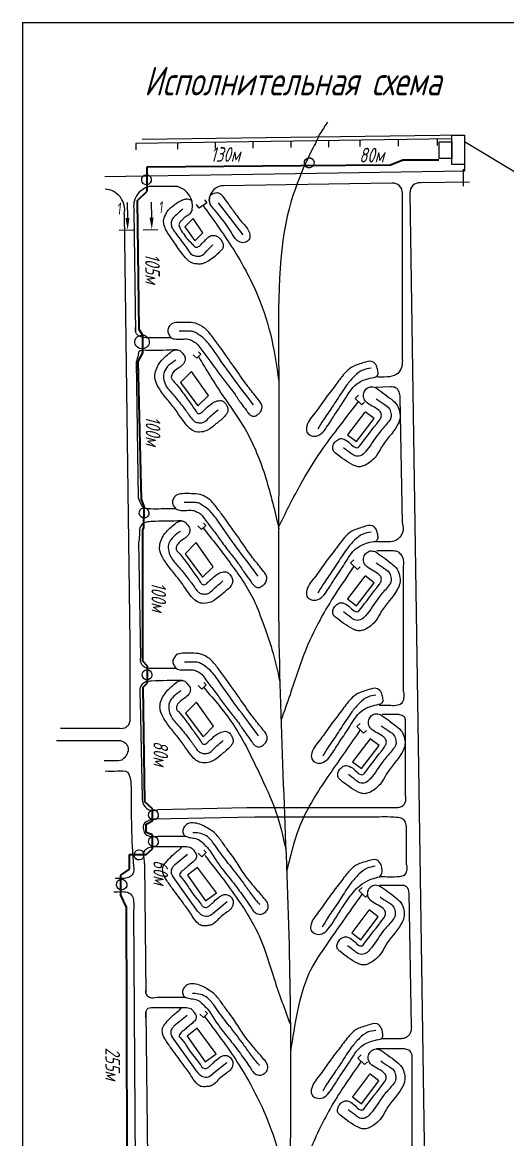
# Model space of a CAD drawing. Header units: millimetres. Extents: x 13096 to 18634, y -492 to 9335.
# Drawn here: x 16543 to 16879, y 7122 to 7896 of the extents above; entities that cross this region are included whole.
import ezdxf
from ezdxf import colors
from ezdxf.entities.mleader import LeaderData, LeaderLine
from ezdxf.enums import TextEntityAlignment as Align
from ezdxf.math import Vec2, Vec3

# ---------------------------------------------------------------- set-up
doc = ezdxf.new("R2010")
doc.units = ezdxf.units.MM
for name, color, linetype, lineweight in [('Линия выноска', 137, 'Continuous', 20), ('Линия связи (Вновь)', 3, 'Continuous', 60), ('Рамка толстая', 7, 'Continuous', 60), ('Строительный', 251, 'Continuous', 13), ('ТаБлица', 253, 'Continuous', 25), ('текст', 7, 'Continuous', 25), ('Элемент эл. схем', 7, 'Continuous', 35)]:
    doc.layers.add(name, color=color, linetype=linetype, lineweight=lineweight)
doc.styles.add('Simplex', font='simplex.shx', dxfattribs={"width": 0.7, "oblique": 15})

# ---------------------------------------------------------------- blocks, each defined once
blk = doc.blocks.new('_None')

msp = doc.modelspace()

# ---------------------------------------------------------------- linework, layer by layer
at = {"color": 18, "lineweight": 20, "true_color": 0x000000}
for points in [[(16831.97159, 7813.35813), (16840.81627, 7813.35813), (16840.81627, 7801.68752), (16831.97159, 7801.68752)], [(16840.79808, 7817.96647), (16849.68689, 7817.96647), (16849.68689, 7797.60651), (16840.79808, 7797.60651)]]:
    msp.add_lwpolyline(points, close=True, dxfattribs=at)
for centre, major_axis, ratio, start_param, end_param in [((16741.9061, 7798.73515), (-0.38064, 3.52453), 0.946579171, -4.71238898, 1.570796327), ((16629.10141, 7786.99879), (-0.38064, 3.52453), 0.946579171, -4.71238898, 1.570796327), ((16626.05075, 7674.6299), (4.98494, 0.53836), 0.951003561, -9.424777961, -3.141592654), ((16627.39743, 7556.08535), (-0.38064, 3.52453), 0.946579171, -4.71238898, 1.570796327), ((16629.48461, 7443.93107), (-0.38064, 3.52453), 0.946579171, -4.71238898, 1.570796327), ((16633.89294, 7346.8594), (-0.38064, 3.52453), 0.946579171, -4.71238898, 1.570796327), ((16633.87971, 7328.35735), (-0.38064, 3.52453), 0.946579171, -4.71238898, 1.570796327), ((16623.90151, 7319.10624), (-0.38064, 3.52453), 0.946579171, -4.71238898, 1.570796327), ((16611.90144, 7298.54322), (-0.40404, 3.74121), 0.9632578, -4.71238898, 1.570796327)]:
    msp.add_ellipse(centre, major_axis=major_axis, ratio=ratio, start_param=start_param, end_param=end_param, dxfattribs=at)
at = {"layer": 'Линия связи (Вновь)', "color": 18, "lineweight": 35, "true_color": 0x000000}
for p, q in [((16798.15462, 7797.41228), (16806.74697, 7800.74989)), ((16806.74697, 7800.74989), (16831.88638, 7800.71601)), ((16629.58991, 7795.92908), (16736.13217, 7796.84689)), ((16629.59537, 7779.15515), (16629.58991, 7795.92908)), ((16736.13217, 7796.84689), (16798.15462, 7797.41228)), ((16622.9529, 7772.7015), (16629.59537, 7779.15515)), ((16623.93398, 7683.2427), (16622.9529, 7772.7015)), ((16626.62504, 7679.12625), (16623.93398, 7683.2427)), ((16626.62504, 7667.04898), (16626.62504, 7679.12625)), ((16623.32214, 7660.98143), (16626.62504, 7667.04898)), ((16625.65703, 7565.70281), (16623.32214, 7660.98143)), ((16627.44241, 7560.45756), (16625.65703, 7565.70281)), ((16627.36119, 7545.90654), (16627.44241, 7560.45756)), ((16626.49386, 7544.37282), (16627.36119, 7545.90654)), ((16626.49386, 7453.28113), (16626.49386, 7544.37282)), ((16629.87876, 7449.85712), (16626.49386, 7453.28113)), ((16629.87876, 7438.33986), (16629.87876, 7449.85712)), ((16626.7378, 7435.243), (16629.87876, 7438.33986)), ((16628.00793, 7355.93436), (16626.7378, 7435.243)), ((16633.21856, 7351.06131), (16628.00793, 7355.93436)), ((16633.21856, 7342.69927), (16633.21856, 7351.06131)), ((16628.7779, 7340.33827), (16633.21856, 7342.69927)), ((16628.7779, 7334.69932), (16628.7779, 7340.33827)), ((16633.35599, 7333.03325), (16628.7779, 7334.69932)), ((16633.35599, 7323.41679), (16633.35599, 7333.03325)), ((16617.20805, 7319.43421), (16628.88375, 7319.43421)), ((16617.20805, 7309.20992), (16617.20805, 7319.43421)), ((16628.88375, 7319.43421), (16633.35599, 7323.41679)), ((16611.30256, 7305.01942), (16617.20805, 7309.20992)), ((16611.30256, 7291.29493), (16611.30256, 7305.01942)), ((16615.24493, 7282.95492), (16611.30256, 7291.29493)), ((16615.55074, 7210.51579), (16615.24493, 7282.95492)), ((16615.62889, 7051.92932), (16615.55074, 7210.51579))]:
    msp.add_line(p, q, dxfattribs=at)
at = {"layer": 'Рамка толстая', "color": 18, "lineweight": 20, "true_color": 0x000000}
for q in [(17511.64532, 7896.09368), (16543.02032, 6562.96868)]:
    msp.add_line((16543.02032, 7896.09368), q, dxfattribs=at)
at = {"layer": 'Строительный', "color": 18, "lineweight": 20, "true_color": 0x000000}
for p, q in [((16840.79808, 7815.26523), (16621.62786, 7812.18965)), ((16849.68689, 7817.96647), (16626.01681, 7814.99835)), ((16702.9319, 7813.33058), (16702.9319, 7808.92058)), ((16729.06337, 7813.69728), (16729.06337, 7809.28728)), ((16755.19484, 7814.06398), (16755.19484, 7809.65398)), ((16777.06421, 7814.37087), (16777.06421, 7809.96087)), ((16803.6169, 7814.74348), (16803.6169, 7810.33348)), ((16830.59427, 7815.12205), (16830.59427, 7810.71205)), ((16621.75161, 7812.19139), (16621.75161, 7807.78139)), ((16650.66896, 7812.59718), (16650.66896, 7808.18718)), ((16676.80043, 7812.96388), (16676.80043, 7808.55388)), ((16849.68689, 7797.60651), (16849.68689, 7792.91141)), ((16849.68689, 7792.91141), (16600.31333, 7789.08856)), ((16848.87105, 7782.64758), (16848.87105, 7794.42423)), ((16650.69648, 7782.21905), (16630.86648, 7782.21905)), ((16799.29029, 7784.57955), (16682.4193, 7782.85046)), ((16853.09985, 7785.34773), (16818.99812, 7784.78413)), ((16806.52237, 7662.18895), (16806.52237, 7777.5866)), ((16811.76605, 7777.79118), (16826.30716, 6797.49601)), ((16665.65306, 7767.22532), (16663.84795, 7769.80397)), ((16670.98265, 7770.95612), (16665.65306, 7767.22532)), ((16669.428, 7773.17699), (16670.98265, 7770.95612)), ((16678.6956, 7770.9816), (16695.98858, 7748.71908)), ((16613.72133, 7763.19881), (16617.59631, 7466.48258)), ((16621.76218, 7681.32042), (16620.52212, 7765.4636)), ((16661.35688, 7760.04679), (16655.69833, 7754.38824)), ((16668.0522, 7750.17211), (16661.35688, 7760.04679)), ((16655.69833, 7754.38824), (16662.63261, 7744.75252)), ((16662.63261, 7744.75252), (16668.0522, 7750.17211)), ((16663.98247, 7663.26855), (16666.87496, 7666.16103)), ((16666.87496, 7666.16103), (16665.23816, 7667.79784)), ((16623.45681, 7566.33389), (16622.0603, 7661.09194)), ((16661.47689, 7665.77413), (16663.98247, 7663.26855)), ((16660.28716, 7654.19873), (16652.6251, 7646.53667)), ((16672.00954, 7637.50043), (16660.28716, 7654.19873)), ((16652.6251, 7646.53667), (16664.72514, 7630.21603)), ((16798.04188, 7643.47791), (16787.7968, 7643.00468)), ((16664.72514, 7630.21603), (16672.00954, 7637.50043)), ((16773.77478, 7635.49099), (16775.97302, 7637.7439)), ((16778.43113, 7630.94765), (16773.77478, 7635.49099)), ((16806.62951, 7548.83883), (16805.02022, 7636.37688)), ((16780.32436, 7632.88797), (16778.43113, 7630.94765)), ((16664.76149, 7547.08588), (16667.26708, 7544.58029)), ((16667.26708, 7544.58029), (16670.15957, 7547.47278)), ((16670.15957, 7547.47278), (16668.52277, 7549.10958)), ((16625.08578, 7455.80216), (16623.90079, 7536.20796)), ((16663.57177, 7535.51048), (16655.90971, 7527.84842)), ((16675.29415, 7518.81218), (16663.57177, 7535.51048)), ((16655.90971, 7527.84842), (16668.00974, 7511.52778)), ((16668.00974, 7511.52778), (16675.29415, 7518.81218)), ((16770.63216, 7521.45089), (16772.8304, 7523.70381)), ((16775.2885, 7516.90755), (16770.63216, 7521.45089)), ((16777.18173, 7518.84788), (16775.2885, 7516.90755)), ((16807.39381, 7432.07751), (16807.39381, 7519.44189)), ((16617.59631, 7466.48258), (16617.59631, 7420.13733)), ((16665.03361, 7436.53416), (16667.5392, 7434.02857)), ((16667.5392, 7434.02857), (16670.43169, 7436.92106)), ((16670.43169, 7436.92106), (16668.79489, 7438.55786)), ((16624.77029, 7425.66504), (16626.03444, 7358.47353)), ((16663.84389, 7424.95876), (16656.18183, 7417.2967)), ((16675.56627, 7408.26046), (16663.84389, 7424.95876)), ((16656.18183, 7417.2967), (16668.28186, 7400.97605)), ((16609.40312, 7406.75733), (16569.50256, 7406.75733)), ((16668.28186, 7400.97605), (16675.56627, 7408.26046)), ((16774.98104, 7408.00208), (16777.17928, 7410.25499)), ((16779.63738, 7403.45874), (16774.98104, 7408.00208)), ((16781.53062, 7405.39906), (16779.63738, 7403.45874)), ((16808.62368, 7359.88307), (16808.62368, 7409.52021)), ((16566.71024, 7398.30729), (16606.18785, 7398.30729)), ((16698.57469, 7351.76122), (16636.62833, 7350.22479)), ((16784.92783, 7351.76122), (16698.57469, 7351.76122)), ((16704.18565, 7345.36625), (16634.37745, 7343.77821)), ((16790.29975, 7345.36625), (16704.18565, 7345.36625)), ((16809.43678, 7312.28852), (16809.43678, 7338.08703)), ((16657.51645, 7319.45461), (16648.41663, 7311.9998)), ((16665.03361, 7320.27946), (16667.5392, 7317.77387)), ((16667.5392, 7317.77387), (16670.43169, 7320.66636)), ((16670.43169, 7320.66636), (16668.79489, 7322.30316)), ((16627.72983, 7313.13818), (16628.62662, 7223.05855)), ((16664.50628, 7280.19265), (16647.14253, 7304.58888)), ((16776.33534, 7294.34935), (16778.53358, 7296.60226)), ((16780.99168, 7289.80601), (16776.33534, 7294.34935)), ((16794.59239, 7297.95242), (16790.69287, 7297.95242)), ((16684.94483, 7286.51032), (16675.22428, 7278.57166)), ((16782.88491, 7291.74633), (16780.99168, 7289.80601)), ((16812.76472, 7200.21843), (16811.18966, 7292.62335)), ((16620.19705, 7280.51256), (16621.53651, 7067.36571)), ((16628.75467, 7210.19656), (16629.76336, 7108.87565)), ((16668.60849, 7206.33559), (16671.50098, 7209.22808)), ((16671.50098, 7209.22808), (16669.86417, 7210.86488)), ((16657.2586, 7207.91812), (16648.15878, 7200.46332)), ((16666.1029, 7208.84118), (16668.60849, 7206.33559)), ((16664.24843, 7168.65617), (16646.88469, 7193.0524)), ((16805.60785, 7191.67291), (16791.7045, 7191.67291)), ((16775.66894, 7178.31744), (16777.86718, 7180.57036)), ((16780.32528, 7173.7741), (16775.66894, 7178.31744)), ((16807.90622, 7184.59313), (16788.66255, 7184.59313)), ((16684.68698, 7174.97384), (16674.96643, 7167.03518)), ((16782.21852, 7175.71443), (16780.32528, 7173.7741)), ((16813.20635, 7084.21132), (16813.20635, 7177.79979))]:
    msp.add_line(p, q, dxfattribs=at)
for points in [[(16780.46077, 7625.98979), (16768.50806, 7610.29153), (16774.76351, 7605.52861), (16786.89857, 7621.46636), (16780.64312, 7626.22928)], [(16780.46077, 7512.25392), (16768.50806, 7496.55566), (16774.76351, 7491.79274), (16786.89857, 7507.73049), (16780.64312, 7512.49341)], [(16784.08936, 7399.63372), (16771.95431, 7383.69597), (16778.20976, 7378.93305), (16790.34481, 7394.8708), (16784.08936, 7399.63372)], [(16664.5491, 7310.46873), (16657.63946, 7305.0511), (16670.05933, 7287.31272), (16677.58122, 7292.73035), (16664.5491, 7310.46873)], [(16783.35684, 7280.72583), (16771.40414, 7265.02756), (16777.65959, 7260.26465), (16789.79464, 7276.2024), (16783.53919, 7280.96532)], [(16664.29125, 7198.93224), (16657.38161, 7193.51461), (16669.80148, 7175.77624), (16677.32337, 7181.19387), (16664.29125, 7198.93224)], [(16783.77772, 7167.05232), (16771.82502, 7151.35405), (16778.08047, 7146.59113), (16790.21552, 7162.52889), (16783.96007, 7167.29181)]]:
    msp.add_lwpolyline(points, dxfattribs=at)
for centre, radius, start, end in [((16634.12765, 7768.6348), 13.97022, 103.49952732, 193.12034259), ((16647.06673, 7768.8431), 13.85969, 348.95296455, 74.81764387), ((16682.54432, 7772.96171), 9.88954, 90.72433398, 202.13249375), ((16799.94947, 7778.02511), 6.58751, 356.18317171, 95.74288416), ((16818.33895, 7778.22969), 6.58751, 84.25711584, 183.81682829), ((16599.42764, 7765.99713), 14.56504, 348.92312265, 85.86922356)]:
    msp.add_arc(centre, radius, start, end, dxfattribs=at)
msp.add_open_spline([(16754.6794, 7826.96508), (16745.29235, 7812.78537), (16754.6794, 7826.96508), (16718.38001, 7761.18087), (16722.162, 7628.30351), (16718.37439, 7456.12374), (16730.33607, 7258.07313), (16728.42191, 7064.24004), (16726.28916, 6930.30516), (16729.87569, 6843.34328), (16739.5095, 6792.66622), (16739.5095, 6792.66622), (16739.5095, 6792.66622), (16739.5095, 6792.66622), (16739.5095, 6792.66622), (16739.5095, 6792.66622), (16739.5095, 6792.66622), (16739.5095, 6792.66622), (16739.5095, 6792.66622)], degree=3, knots=[0, 0, 0, 0, 25.836333109, 49.871244762, 76.873917157, 116.334767859, 166.936096042, 211.721259242, 248.246118291, 257.850777941, 271.152471293, 282.284588503, 290.662390358, 305.749777897, 312.760031631, 324.633986925, 330.142951601, 332.123990533, 332.123990533, 332.123990533, 332.123990533], dxfattribs=at)
for points in [[(16676.55326, 7765.88054), (16687.97312, 7750.37783), (16693.99145, 7743.70895), (16697.78736, 7743.70895), (16700.0888, 7745.41101), (16700.74637, 7748.33736), (16699.67036, 7752.09982), (16695.06381, 7757.8827), (16690.57863, 7763.71564), (16685.46459, 7770.68705), (16681.87272, 7775.6299), (16680.02056, 7777.48206), (16677.89748, 7778.07848), (16675.9547, 7777.66043), (16673.7728, 7776.52572), (16672.65478, 7772.96171), (16673.7138, 7769.40411), (16676.55326, 7765.88054)], [(16660.66961, 7766.18737), (16659.17551, 7763.38688), (16655.6914, 7760.968), (16654.26932, 7759.54592), (16652.46905, 7757.74565), (16651.62483, 7755.88684), (16652.46905, 7753.17298), (16655.47202, 7748.53289), (16658.526, 7744.71484), (16660.97551, 7742.26533), (16662.86416, 7740.37667), (16664.19505, 7740.37667), (16665.96665, 7741.29303), (16666.91092, 7742.23731), (16668.18, 7743.50638), (16669.44902, 7744.7754), (16671.63304, 7746.95942), (16674.20998, 7748.28756), (16676.41897, 7748.28756), (16678.84013, 7747.31071), (16680.31591, 7745.83492), (16681.85182, 7743.41691), (16682.32134, 7741.706), (16681.85182, 7739.11014), (16680.28765, 7737.54597), (16678.19217, 7735.45049), (16670.4496, 7729.88752), (16667.20171, 7728.64858), (16664.19001, 7728.64858), (16661.22688, 7729.11127), (16658.70154, 7730.43479), (16656.13606, 7733.00027), (16643.5402, 7750.76298), (16641.9342, 7753.57856), (16641.22398, 7756.09578), (16641.09787, 7759.6457), (16642.33644, 7762.7831), (16643.68848, 7765.34897), (16646.02445, 7767.68493), (16652.12665, 7772.14712), (16654.90186, 7773.351), (16657.56752, 7773.70525), (16659.28376, 7773.351), (16660.53946, 7772.09531)], [(16654.3274, 7766.69106), (16648.36302, 7761.38321), (16646.60352, 7758.94621), (16646.21313, 7756.06976), (16647.0434, 7753.1933), (16649.5626, 7749.45687), (16653.44149, 7744.50297), (16657.4869, 7738.8946), (16660.48604, 7735.17918), (16663.8051, 7734.14046), (16666.36436, 7734.14046), (16670.96305, 7737.73603), (16675.00189, 7741.81101)], [(16668.31785, 7769.09072), (16687.87577, 7740.98136), (16705.03184, 7709.44404), (16714.99282, 7680.22403), (16720.8259, 7647.31552)], [(16646.31998, 7677.52658), (16636.071, 7677.52658), (16628.72766, 7677.52658), (16624.07883, 7678.5209), (16622.26928, 7680.33044), (16621.52906, 7682.13815), (16621.7073, 7685.04476)], [(16706.98566, 7634.22076), (16708.82769, 7631.3908), (16709.20964, 7629.18237), (16708.22965, 7626.27014), (16706.40607, 7624.44656), (16703.28233, 7623.11526), (16700.93147, 7624.01277), (16698.39698, 7627.0088), (16694.4321, 7632.3721), (16690.00314, 7638.94148), (16683.6097, 7647.2311), (16677.56849, 7655.20629), (16672.29965, 7662.47689), (16666.75107, 7669.75008), (16663.86714, 7673.51035), (16660.95489, 7675.40328), (16657.93722, 7676.56007), (16653.54025, 7676.56007), (16649.71572, 7676.56007), (16646.34807, 7677.50638), (16644.62619, 7679.69355), (16643.78647, 7682.26033), (16644.32762, 7684.30005), (16646.14789, 7686.83126), (16650.60394, 7688.11397), (16656.93244, 7688.11397), (16663.0387, 7687.57478), (16667.14658, 7685.65794), (16670.14754, 7683.55681), (16672.91433, 7680.50986), (16675.37904, 7677.40492), (16677.76347, 7674.08602), (16680.64468, 7670.38558), (16684.28846, 7665.08024), (16689.71852, 7657.47878), (16698.60766, 7644.80964), (16705.17267, 7636.54094), (16706.98566, 7634.22076)], [(16703.29358, 7630.95604), (16677.3831, 7666.26209), (16671.45863, 7674.31679), (16668.17812, 7677.5973), (16664.45704, 7680.21879), (16661.49459, 7681.73617), (16658.5503, 7682.01306), (16651.85227, 7682.01306)], [(16650.23282, 7669.24285), (16629.11377, 7668.75796), (16623.89606, 7667.68387), (16623.28226, 7665.39102), (16622.0603, 7661.09194), (16622.15128, 7654.91883)], [(16646.60533, 7668.1037), (16639.37702, 7661.51358), (16636.71563, 7657.57026), (16635.0816, 7652.92889), (16635.0816, 7648.81855), (16637.64454, 7642.81695), (16643.00368, 7635.3081), (16648.90267, 7627.90366), (16654.19426, 7620.43059), (16658.23471, 7615.42788), (16662.14357, 7612.70707), (16667.24538, 7612.22431), (16671.37851, 7613.44067), (16677.25225, 7617.73641), (16683.28257, 7622.99538), (16685.43132, 7626.29818), (16685.43132, 7628.7309), (16684.34198, 7631.13162), (16681.77365, 7633.69994), (16678.1852, 7633.69994), (16674.5647, 7632.05602), (16670.19951, 7628.40633), (16668.3286, 7626.6958), (16666.1717, 7625.09139), (16664.94056, 7625.09139), (16663.3583, 7626.67365), (16658.04152, 7634.26307), (16652.10872, 7642.36932), (16647.67441, 7647.63557), (16646.39713, 7649.46094), (16646.39713, 7650.97073), (16647.4728, 7653.21906), (16651.74699, 7656.83086), (16654.71576, 7659.42821), (16655.71285, 7661.3707), (16655.71285, 7664.36456), (16654.04273, 7666.78022), (16652.15194, 7668.67101), (16649.25114, 7669.18466), (16647.23204, 7668.46245), (16646.60533, 7668.1037)], [(16649.34811, 7661.96741), (16644.45816, 7658.27915), (16641.41347, 7653.91018), (16640.99248, 7649.44544), (16642.54719, 7644.48233), (16647.78399, 7637.76788), (16654.31865, 7629.78249), (16659.14461, 7623.24135), (16661.40962, 7620.32438), (16663.42137, 7619.02688), (16666.0443, 7618.59438), (16668.59083, 7618.92511), (16671.80353, 7621.47117), (16678.81141, 7627.63353)], [(16665.15275, 7664.43883), (16682.10112, 7637.22614), (16697.23359, 7614.54891), (16711.79388, 7580.25307), (16720.87335, 7545.17895)], [(16788.04346, 7650.33523), (16782.48861, 7649.09871), (16774.67032, 7645.31161), (16766.48356, 7634.50795), (16759.92238, 7624.69537), (16754.82868, 7616.66961), (16746.65293, 7609.38356), (16742.46112, 7610.02336), (16740.30414, 7612.18034), (16740.30414, 7616.42646), (16746.45342, 7626.06911), (16752.88657, 7635.19327), (16759.99249, 7644.45434), (16766.36516, 7652.71955), (16771.06138, 7656.92784), (16779.15391, 7660.01056), (16785.73273, 7660.88304), (16788.58415, 7658.03162), (16789.45879, 7654.83392), (16789.45879, 7651.80936), (16788.04346, 7650.33523)], [(16806.52237, 7662.18895), (16805.67484, 7656.25613), (16802.25334, 7651.9871), (16795.97112, 7650.33523), (16788.04346, 7650.33523)], [(16784.76037, 7656.45533), (16779.11261, 7655.12325), (16773.3947, 7650.94873), (16767.98048, 7644.78677), (16764.24184, 7639.38814), (16757.93966, 7629.66666), (16751.65303, 7620.45435), (16747.93325, 7614.22709)], [(16787.7968, 7643.00468), (16784.12722, 7643.47791), (16781.49136, 7642.02766), (16779.74697, 7639.24035), (16779.74697, 7635.71262), (16781.1395, 7633.32768), (16790.19098, 7627.26594), (16791.72442, 7625.22227), (16791.72442, 7622.50531), (16790.36466, 7620.17152), (16776.84029, 7602.43452), (16775.83628, 7601.43051), (16774.20605, 7601.43051), (16770.39021, 7604.26258), (16766.19899, 7607.18456), (16764.20001, 7607.64543), (16761.77051, 7606.87733), (16759.24168, 7604.3485), (16758.22566, 7601.4923), (16758.74845, 7599.03437), (16760.16243, 7597.62039), (16772.47096, 7589.27528), (16775.23354, 7588.2513), (16777.92849, 7588.2513), (16780.88216, 7589.26364), (16784.5473, 7591.67605), (16788.40928, 7595.53803), (16791.89452, 7601.42986), (16802.86355, 7616.58609), (16804.66687, 7620.97978), (16804.56782, 7626.36802), (16802.81059, 7630.9004), (16798.85037, 7634.86062), (16793.14731, 7639.20748), (16787.7968, 7643.00468)], [(16805.02022, 7636.37688), (16804.23803, 7639.947), (16801.81852, 7642.84898), (16798.04188, 7643.47791)], [(16788.29943, 7635.2147), (16793.95149, 7631.4172), (16797.22373, 7628.70941), (16798.5128, 7625.20912), (16798.5128, 7622.15527), (16796.30004, 7618.48986), (16790.11714, 7611.2422), (16780.87466, 7598.48368), (16777.26464, 7595.70599), (16773.53289, 7595.70599), (16770.58544, 7597.5797), (16765.59424, 7601.30791)], [(16720.62603, 7546.23942), (16735.41463, 7574.91576), (16750.16564, 7598.9307), (16761.47862, 7614.31537), (16776.10296, 7633.21932)], [(16649.60459, 7558.83833), (16639.3556, 7558.83833), (16632.01227, 7558.83833), (16627.36343, 7559.83265), (16625.55389, 7561.64219), (16624.81366, 7563.4499), (16623.45681, 7566.33389)], [(16710.27027, 7515.53251), (16712.1123, 7512.70254), (16712.49424, 7510.49412), (16711.51426, 7507.58189), (16709.69067, 7505.75831), (16706.56694, 7504.427), (16704.21608, 7505.32452), (16701.68158, 7508.32055), (16697.71671, 7513.68385), (16693.28775, 7520.25322), (16686.8943, 7528.54285), (16680.8531, 7536.51804), (16675.58426, 7543.78864), (16670.03568, 7551.06183), (16667.15175, 7554.8221), (16664.23949, 7556.71503), (16661.22182, 7557.87182), (16656.82486, 7557.87182), (16653.00033, 7557.87182), (16649.63267, 7558.81813), (16647.9108, 7561.00529), (16647.07107, 7563.57208), (16647.61223, 7565.6118), (16649.43249, 7568.14301), (16653.88855, 7569.42572), (16660.21704, 7569.42572), (16666.3233, 7568.88653), (16670.43118, 7566.96969), (16673.43215, 7564.86856), (16676.19894, 7561.82161), (16678.66365, 7558.71667), (16681.04808, 7555.39777), (16683.92929, 7551.69733), (16687.57307, 7546.39199), (16693.00313, 7538.79053), (16701.89227, 7526.12139), (16708.45728, 7517.85269), (16710.27027, 7515.53251)], [(16706.57818, 7512.26779), (16680.66771, 7547.57384), (16674.74324, 7555.62854), (16671.46272, 7558.90905), (16667.74165, 7561.53054), (16664.7792, 7563.04792), (16661.8349, 7563.32481), (16655.13688, 7563.32481)], [(16653.51742, 7550.5546), (16632.39837, 7550.06971), (16627.18067, 7548.99562), (16624.88782, 7546.70277), (16624.21881, 7542.3871), (16623.90079, 7536.20796)], [(16649.88994, 7549.41545), (16642.66162, 7542.82533), (16640.00023, 7538.88201), (16638.36621, 7534.24064), (16638.36621, 7530.1303), (16640.92915, 7524.1287), (16646.28829, 7516.61985), (16652.18728, 7509.21541), (16657.47887, 7501.74233), (16661.51932, 7496.73963), (16665.42817, 7494.01882), (16670.52999, 7493.53606), (16674.66312, 7494.75242), (16680.53686, 7499.04816), (16686.56718, 7504.30713), (16688.71593, 7507.60993), (16688.71593, 7510.04265), (16687.62658, 7512.44337), (16685.05826, 7515.01169), (16681.46981, 7515.01169), (16677.8493, 7513.36777), (16673.48411, 7509.71808), (16671.6132, 7508.00755), (16669.4563, 7506.40314), (16668.22517, 7506.40314), (16666.64291, 7507.9854), (16661.32613, 7515.57482), (16655.39333, 7523.68106), (16650.95901, 7528.94732), (16649.68174, 7530.77269), (16649.68174, 7532.28248), (16650.7574, 7534.53081), (16655.03159, 7538.14261), (16658.00037, 7540.73996), (16658.99746, 7542.68244), (16658.99746, 7545.67631), (16657.32734, 7548.09197), (16655.43654, 7549.98276), (16652.53575, 7550.49641), (16650.51665, 7549.7742), (16649.88994, 7549.41545)], [(16652.63272, 7543.27916), (16647.74277, 7539.5909), (16644.69808, 7535.22193), (16644.27709, 7530.75719), (16645.8318, 7525.79408), (16651.06859, 7519.07963), (16657.60326, 7511.09424), (16662.42921, 7504.5531), (16664.69423, 7501.63613), (16666.70598, 7500.33863), (16669.32891, 7499.90613), (16671.87544, 7500.23686), (16675.08814, 7502.78292), (16682.09602, 7508.94528)], [(16668.43736, 7545.75058), (16687.00067, 7521.49842), (16703.19384, 7496.2486), (16710.57156, 7477.70285), (16716.05662, 7461.45723), (16721.51031, 7439.08185)], [(16788.04346, 7536.59936), (16782.48861, 7535.36284), (16774.67032, 7531.57573), (16766.48356, 7520.77208), (16759.92238, 7510.95949), (16754.82868, 7502.93374), (16746.65293, 7495.64768), (16742.46112, 7496.28749), (16740.30414, 7498.44447), (16740.30414, 7502.69059), (16746.45342, 7512.33324), (16752.88657, 7521.45739), (16759.99249, 7530.71846), (16766.36516, 7538.98368), (16771.06138, 7543.19197), (16779.15391, 7546.27469), (16785.73273, 7547.14716), (16788.58415, 7544.29575), (16789.45879, 7541.09805), (16789.45879, 7538.07349), (16788.04346, 7536.59936)], [(16784.76037, 7542.71945), (16779.11261, 7541.38738), (16773.3947, 7537.21286), (16767.98048, 7531.05089), (16764.24184, 7525.65227), (16757.93966, 7515.93079), (16751.65303, 7506.71847), (16747.93325, 7500.49122)], [(16806.62951, 7548.83883), (16806.62951, 7542.435), (16803.89234, 7538.42546), (16801.30463, 7536.75324), (16794.52788, 7536.00169), (16786.57073, 7536.00169)], [(16787.7968, 7529.26881), (16784.12722, 7529.74203), (16781.49136, 7528.29179), (16779.74697, 7525.50448), (16779.74697, 7521.97675), (16781.1395, 7519.59181), (16790.19098, 7513.53007), (16791.72442, 7511.4864), (16791.72442, 7508.76944), (16790.36466, 7506.43565), (16776.84029, 7488.69865), (16775.83628, 7487.69464), (16774.20605, 7487.69464), (16770.39021, 7490.52671), (16766.19899, 7493.44869), (16764.20001, 7493.90956), (16761.77051, 7493.14145), (16759.24168, 7490.61263), (16758.22566, 7487.75643), (16758.74845, 7485.2985), (16760.16243, 7483.88452), (16772.47096, 7475.53941), (16775.23354, 7474.51543), (16777.92849, 7474.51543), (16780.88216, 7475.52777), (16784.5473, 7477.94018), (16788.40928, 7481.80216), (16791.89452, 7487.69399), (16802.86355, 7502.85022), (16804.66687, 7507.2439), (16804.56782, 7512.63214), (16802.81059, 7517.16453), (16798.85037, 7521.12475), (16793.14731, 7525.47161), (16787.7968, 7529.26881)], [(16807.39381, 7519.44189), (16807.39381, 7523.32902), (16806.09626, 7526.51563), (16803.74855, 7528.86335), (16800.18095, 7529.81813), (16796.93333, 7529.81813), (16788.87226, 7529.81813)], [(16772.96033, 7519.17922), (16750.98068, 7484.90449), (16739.83743, 7461.97564), (16728.60108, 7430.12592), (16722.30541, 7412.33836)], [(16788.29943, 7521.47882), (16793.95149, 7517.68133), (16797.22373, 7514.97354), (16798.5128, 7511.47325), (16798.5128, 7508.41939), (16796.30004, 7504.75399), (16790.11714, 7497.50632), (16780.87466, 7484.74781), (16777.26464, 7481.97012), (16773.53289, 7481.97012), (16770.58544, 7483.84382), (16765.59424, 7487.57204)], [(16710.54239, 7404.98079), (16712.38442, 7402.15082), (16712.76637, 7399.9424), (16711.78638, 7397.03017), (16709.9628, 7395.20658), (16706.83906, 7393.87528), (16704.4882, 7394.77279), (16701.95371, 7397.76883), (16697.98883, 7403.13213), (16693.55987, 7409.7015), (16687.16642, 7417.99113), (16681.12522, 7425.96631), (16675.85638, 7433.23691), (16670.3078, 7440.5101), (16667.42387, 7444.27038), (16664.51161, 7446.1633), (16661.49394, 7447.3201), (16657.09698, 7447.3201), (16653.27245, 7447.3201), (16649.90479, 7448.26641), (16648.18292, 7450.45357), (16647.34319, 7453.02036), (16647.88435, 7455.06007), (16649.70461, 7457.59128), (16654.16067, 7458.87399), (16660.48916, 7458.87399), (16666.59542, 7458.33481), (16670.7033, 7456.41797), (16673.70427, 7454.31684), (16676.47106, 7451.26988), (16678.93577, 7448.16495), (16681.3202, 7444.84605), (16684.20141, 7441.14561), (16687.84519, 7435.84026), (16693.27525, 7428.2388), (16702.16439, 7415.56966), (16708.7294, 7407.30097), (16710.54239, 7404.98079)], [(16649.87671, 7448.28661), (16639.62772, 7448.28661), (16632.28439, 7448.28661), (16627.63555, 7449.28093), (16625.82601, 7451.09047), (16625.08578, 7452.89817), (16625.08578, 7455.80216)], [(16706.8503, 7401.71606), (16680.93983, 7437.02212), (16675.01536, 7445.07681), (16671.73485, 7448.35733), (16668.01377, 7450.97882), (16665.05132, 7452.49619), (16662.10702, 7452.77309), (16655.409, 7452.77309)], [(16653.78954, 7440.00287), (16632.6705, 7439.51798), (16627.45279, 7438.4439), (16625.15994, 7436.15105), (16624.49093, 7431.83537), (16624.77029, 7425.66504)], [(16650.16206, 7438.86373), (16642.93374, 7432.27361), (16640.27235, 7428.33029), (16638.63833, 7423.68891), (16638.63833, 7419.57857), (16641.20127, 7413.57698), (16646.56041, 7406.06813), (16652.4594, 7398.66368), (16657.75099, 7391.19061), (16661.79144, 7386.18791), (16665.70029, 7383.4671), (16670.80211, 7382.98434), (16674.93524, 7384.20069), (16680.80898, 7388.49643), (16686.8393, 7393.7554), (16688.98805, 7397.05821), (16688.98805, 7399.49093), (16687.8987, 7401.89165), (16685.33038, 7404.45997), (16681.74193, 7404.45997), (16678.12143, 7402.81605), (16673.75623, 7399.16636), (16671.88533, 7397.45582), (16669.72842, 7395.85142), (16668.49729, 7395.85142), (16666.91503, 7397.43368), (16661.59825, 7405.0231), (16655.66545, 7413.12934), (16651.23113, 7418.39559), (16649.95386, 7420.22097), (16649.95386, 7421.73075), (16651.02952, 7423.97909), (16655.30371, 7427.59089), (16658.27249, 7430.18824), (16659.26958, 7432.13072), (16659.26958, 7435.12459), (16657.59946, 7437.54024), (16655.70866, 7439.43104), (16652.80787, 7439.94469), (16650.78877, 7439.22248), (16650.16206, 7438.86373)], [(16668.63733, 7435.28212), (16690.09572, 7408.16163), (16707.15902, 7375.87535), (16718.80449, 7348.92638), (16725.70881, 7322.83906)], [(16791.48971, 7423.73967), (16785.93485, 7422.50315), (16778.11656, 7418.71604), (16769.9298, 7407.91239), (16763.36863, 7398.0998), (16758.27492, 7390.07405), (16750.09917, 7382.78799), (16745.90736, 7383.4278), (16743.75038, 7385.58478), (16743.75038, 7389.8309), (16749.89966, 7399.47355), (16756.33281, 7408.5977), (16763.43873, 7417.85877), (16769.8114, 7426.12399), (16774.50763, 7430.33228), (16782.60016, 7433.415), (16789.17897, 7434.28747), (16792.03039, 7431.43605), (16792.90503, 7428.23836), (16792.90503, 7425.21379), (16791.48971, 7423.73967)], [(16652.90484, 7432.72744), (16648.01489, 7429.03918), (16644.9702, 7424.6702), (16644.54921, 7420.20546), (16646.10392, 7415.24236), (16651.34071, 7408.5279), (16657.87538, 7400.54252), (16662.70133, 7394.00138), (16664.96635, 7391.08441), (16666.9781, 7389.78691), (16669.60103, 7389.3544), (16672.14756, 7389.68514), (16675.36026, 7392.23119), (16682.36814, 7398.39356)], [(16788.20662, 7429.85976), (16782.55885, 7428.52769), (16776.84094, 7424.35317), (16771.42672, 7418.1912), (16767.68808, 7412.79258), (16761.38591, 7403.0711), (16755.09927, 7393.85878), (16751.3795, 7387.63153)], [(16807.39381, 7432.07751), (16807.39381, 7427.52399), (16805.7868, 7423.98999), (16802.24946, 7422.61966), (16797.41267, 7422.61966), (16790.46156, 7422.61966)], [(16617.59631, 7420.13733), (16617.59631, 7414.58883), (16616.55551, 7409.09436), (16613.77018, 7406.89258), (16609.40312, 7406.75733)], [(16791.24304, 7416.40912), (16787.57347, 7416.88234), (16784.9376, 7415.43209), (16783.19321, 7412.64478), (16783.19321, 7409.11706), (16784.58574, 7406.73211), (16793.63723, 7400.67037), (16795.17067, 7398.62671), (16795.17067, 7395.90975), (16793.8109, 7393.57596), (16780.28653, 7375.83896), (16779.28252, 7374.83495), (16777.65229, 7374.83495), (16773.83645, 7377.66702), (16769.64523, 7380.589), (16767.64626, 7381.04987), (16765.21675, 7380.28176), (16762.68792, 7377.75294), (16761.6719, 7374.89674), (16762.19469, 7372.43881), (16763.60867, 7371.02483), (16775.9172, 7362.67972), (16778.67978, 7361.65574), (16781.37474, 7361.65574), (16784.3284, 7362.66808), (16787.99354, 7365.08049), (16791.85552, 7368.94247), (16795.34076, 7374.8343), (16806.30979, 7389.99053), (16808.11312, 7394.38421), (16808.01406, 7399.77245), (16806.25683, 7404.30484), (16802.29661, 7408.26506), (16796.59355, 7412.61192), (16791.24304, 7416.40912)], [(16808.62368, 7409.52021), (16808.62368, 7411.78564), (16808.14281, 7414.27011), (16805.5355, 7415.97631), (16799.70485, 7416.42686), (16792.51794, 7416.42686)], [(16777.30921, 7405.73041), (16756.20547, 7375.27604), (16736.97762, 7342.94757), (16726.27497, 7307.86291)], [(16791.74567, 7408.61913), (16797.39774, 7404.82164), (16800.66997, 7402.11385), (16801.95905, 7398.61356), (16801.95905, 7395.5597), (16799.74628, 7391.8943), (16793.56338, 7384.64663), (16784.3209, 7371.88812), (16780.71088, 7369.11043), (16776.97914, 7369.11043), (16774.03169, 7370.98413), (16769.04049, 7374.71235)], [(16606.18785, 7398.30729), (16611.05451, 7398.30729), (16615.47946, 7395.55035), (16616.29324, 7391.1684), (16614.5131, 7387.3574), (16612.0167, 7384.86101), (16606.82884, 7384.25149), (16599.85289, 7384.25149)], [(16600.51415, 7377.28308), (16608.90339, 7377.28308), (16615.90189, 7376.38669), (16617.83701, 7372.02547), (16618.4283, 7364.00099)], [(16618.4283, 7364.00099), (16620.13818, 7311.07392), (16619.66998, 7305.91314), (16617.60156, 7303.84473), (16613.78653, 7302.78448), (16607.48152, 7302.78448)], [(16626.03444, 7358.47353), (16627.18244, 7353.6426), (16632.05754, 7349.97392), (16636.62833, 7350.22479)], [(16808.62368, 7359.88307), (16808.62368, 7356.39679), (16805.83663, 7352.43196), (16802.59189, 7351.76122), (16791.72181, 7351.76122), (16784.92783, 7351.76122)], [(16634.37745, 7343.77821), (16630.81787, 7342.93739), (16627.35579, 7340.49849), (16626.91193, 7336.77362), (16628.64297, 7333.34887), (16631.48366, 7332.01855), (16636.85432, 7332.01855)], [(16701.40544, 7283.06603), (16694.4457, 7292.94051), (16686.21558, 7303.60826), (16677.30387, 7315.45826), (16671.33838, 7324.1688), (16668.34063, 7327.16656), (16665.17474, 7329.72177), (16661.40111, 7330.80182), (16657.41679, 7331.52843), (16655.04098, 7332.95846), (16654.31368, 7335.70694), (16655.04098, 7338.04473), (16657.54234, 7340.54609), (16662.37812, 7341.21198), (16667.1846, 7339.94832), (16672.35769, 7337.1618), (16676.02581, 7334.53968), (16679.42552, 7330.82836), (16683.98963, 7324.57376), (16690.36454, 7315.93026), (16696.25113, 7306.79131), (16704.96484, 7295.76497), (16710.77465, 7288.96001), (16713.32766, 7285.01554), (16713.01223, 7281.19491), (16710.8858, 7279.06849), (16707.87574, 7277.91382), (16704.71588, 7278.94528), (16702.70677, 7281.00098), (16701.40544, 7283.06603)], [(16809.43678, 7338.08703), (16808.68414, 7341.51335), (16806.82606, 7343.98494), (16803.66191, 7344.96991), (16798.03839, 7345.36625), (16790.29975, 7345.36625)], [(16686.83897, 7311.91361), (16678.84062, 7322.57117), (16674.95149, 7327.9949), (16672.39119, 7330.95313), (16667.92975, 7333.56133), (16663.17782, 7334.4914), (16661.26038, 7334.4914)], [(16636.85432, 7332.01855), (16642.97832, 7332.01855), (16649.54656, 7332.01855), (16654.00357, 7332.01855), (16656.214, 7332.01855)], [(16627.72983, 7313.13818), (16627.46558, 7316.87673), (16627.72983, 7321.72028), (16629.79825, 7323.78869), (16633.61327, 7324.84894), (16639.91829, 7324.84894)], [(16639.91829, 7324.84894), (16646.77342, 7324.84894), (16652.87695, 7324.84894), (16657.0143, 7324.84894), (16660.84494, 7323.56163), (16662.43424, 7321.32242), (16663.78289, 7318.83023), (16663.37537, 7316.34674), (16661.1556, 7314.12697), (16657.83304, 7311.31735), (16655.20641, 7309.05594), (16653.22716, 7307.26613), (16652.3143, 7305.92686), (16652.10318, 7304.80526), (16652.65076, 7304.04776), (16657.09345, 7298.36184), (16660.36441, 7293.40616), (16664.08108, 7288.7525), (16666.66353, 7285.26916), (16667.81573, 7283.62637), (16669.10071, 7282.81967), (16670.72431, 7282.62017), (16671.6186, 7283.07122), (16673.25676, 7284.28925), (16675.95374, 7286.88014), (16679.49417, 7289.77248), (16681.69462, 7291.26027), (16684.22848, 7291.65998), (16687.02906, 7290.50527), (16688.93045, 7287.97381), (16689.05993, 7284.67163), (16688.03149, 7282.35972), (16685.00273, 7279.5778), (16679.69956, 7275.34129), (16676.35829, 7272.00003), (16673.64556, 7270.46874), (16670.92039, 7270.03444), (16667.82889, 7270.03444), (16665.08642, 7271.40437), (16660.87362, 7276.76061), (16655.32749, 7284.6162), (16647.09573, 7295.83404), (16642.7046, 7302.15945), (16640.5363, 7306.83106), (16640.5363, 7310.49139), (16642.69574, 7314.11251), (16644.89734, 7316.68425)], [(16644.89734, 7316.68425), (16649.02339, 7320.45693), (16651.90629, 7322.86197), (16653.92635, 7324.88204)], [(16669.56366, 7318.6419), (16692.7352, 7287.77571), (16707.89934, 7261.30282), (16717.55415, 7233.33034), (16728.83352, 7201.51392)], [(16648.41663, 7311.9998), (16646.92305, 7310.07562), (16646.14784, 7307.18624), (16647.14253, 7304.58888)], [(16686.83897, 7311.91361), (16695.64506, 7300.34166), (16700.62411, 7293.47232), (16706.15641, 7286.3661), (16707.65736, 7284.86515)], [(16790.93954, 7303.9811), (16785.38469, 7302.4066), (16778.64661, 7298.96742), (16769.37963, 7289.24399), (16762.81846, 7279.4314), (16757.72475, 7271.40565), (16749.54901, 7264.11959), (16745.3572, 7264.7594), (16743.20022, 7266.91638), (16743.20022, 7271.1625), (16749.3495, 7280.80515), (16755.78265, 7289.9293), (16762.88856, 7299.19037), (16769.26123, 7307.45558), (16773.95746, 7311.66388), (16782.04999, 7314.7466), (16788.6288, 7315.61907), (16791.48022, 7312.76765), (16792.35487, 7309.56996), (16792.35487, 7306.54539), (16790.93954, 7303.9811)], [(16787.65645, 7311.19136), (16782.00868, 7309.85929), (16776.29077, 7305.68477), (16770.87656, 7299.5228), (16767.13791, 7294.12418), (16760.83574, 7284.4027), (16754.5491, 7275.19038), (16750.82933, 7268.96313)], [(16809.43678, 7312.28852), (16809.43678, 7308.17518), (16807.64699, 7304.92815), (16804.4646, 7303.9811), (16790.93954, 7303.9811)], [(16790.69287, 7297.74071), (16787.0233, 7298.21394), (16784.38744, 7296.76369), (16782.64304, 7293.97638), (16782.64304, 7290.44865), (16784.03558, 7288.06371), (16793.08706, 7282.00197), (16794.6205, 7279.9583), (16794.6205, 7277.24135), (16793.26073, 7274.90756), (16779.73637, 7257.17056), (16778.73235, 7256.16655), (16777.10212, 7256.16655), (16773.28628, 7258.99861), (16769.09506, 7261.9206), (16767.09609, 7262.38146), (16764.66658, 7261.61336), (16762.13776, 7259.08453), (16761.12173, 7256.22834), (16761.64452, 7253.77041), (16763.0585, 7252.35642), (16775.36703, 7244.01132), (16778.12961, 7242.98734), (16780.82457, 7242.98734), (16783.77824, 7243.99968), (16787.44337, 7246.41208), (16791.30536, 7250.27407), (16794.79059, 7256.1659), (16805.75963, 7271.32213), (16807.56295, 7275.71581), (16807.46389, 7281.10405), (16805.70666, 7285.63643), (16801.74644, 7289.59665), (16796.04338, 7293.94352), (16790.69287, 7297.74071)], [(16811.18966, 7292.62335), (16810.35196, 7295.79118), (16808.26352, 7297.62174), (16805.22536, 7297.95242), (16794.59239, 7297.95242)], [(16606.50102, 7293.48293), (16612.22484, 7293.63102), (16617.06838, 7292.70101), (16619.1368, 7290.6326), (16620.19705, 7286.81757), (16620.19705, 7280.51256)], [(16778.66351, 7292.07768), (16754.9422, 7258.55571), (16741.51698, 7236.36176), (16733.81149, 7211.1026), (16728.9546, 7182.76841)], [(16791.19551, 7289.95073), (16796.84757, 7286.15324), (16800.11981, 7283.44545), (16801.40888, 7279.94516), (16801.40888, 7276.8913), (16799.19612, 7273.2259), (16793.01321, 7265.97823), (16783.77073, 7253.21972), (16780.16072, 7250.44203), (16776.42897, 7250.44203), (16773.48152, 7252.31573), (16768.49032, 7256.04394)], [(16664.50628, 7280.19265), (16666.71583, 7277.90861), (16671.39892, 7276.67797), (16675.22428, 7278.57166)], [(16628.53575, 7232.18613), (16628.54508, 7231.24847), (16628.56456, 7229.29244), (16628.59491, 7226.24384), (16628.62662, 7223.05855), (16631.22581, 7220.48207), (16636.59647, 7220.48207)], [(16701.14759, 7171.52955), (16694.18785, 7181.40403), (16685.95773, 7192.07178), (16677.04602, 7203.92178), (16671.08054, 7212.63232), (16668.08278, 7215.63008), (16664.91689, 7218.18528), (16661.14326, 7219.26534), (16657.15894, 7219.99195), (16654.78313, 7221.42197), (16654.05583, 7224.17046), (16654.78313, 7226.50824), (16657.28449, 7229.0096), (16662.12027, 7229.6755), (16666.92676, 7228.41183), (16672.09985, 7225.62531), (16675.76796, 7223.0032), (16679.16767, 7219.29187), (16683.73178, 7213.03727), (16690.1067, 7204.39378), (16695.99328, 7195.25482), (16704.70699, 7184.22849), (16710.5168, 7177.42353), (16713.06981, 7173.47905), (16712.75438, 7169.65843), (16710.62795, 7167.532), (16707.61789, 7166.37734), (16704.45803, 7167.40879), (16702.44892, 7169.46449), (16701.14759, 7171.52955)], [(16636.59647, 7220.48207), (16642.72047, 7220.48207), (16649.28871, 7220.48207), (16653.74573, 7220.48207), (16655.95615, 7220.48207)], [(16686.58112, 7200.37713), (16678.58277, 7211.03469), (16674.69364, 7216.45842), (16672.13334, 7219.41665), (16667.6719, 7222.02485), (16662.91997, 7222.95491), (16661.00253, 7222.95491)], [(16628.8401, 7201.61532), (16628.80285, 7205.35612), (16628.75467, 7210.19656), (16629.5404, 7212.2522), (16633.35543, 7213.31246), (16639.66044, 7213.31246)], [(16639.66044, 7213.31246), (16646.51557, 7213.31246), (16652.6191, 7213.31246), (16656.75645, 7213.31246), (16660.58709, 7212.02515), (16662.17639, 7209.78594), (16663.52504, 7207.29374), (16663.11753, 7204.81026), (16660.89775, 7202.59048), (16657.57519, 7199.78087), (16654.94856, 7197.51946), (16652.96931, 7195.72964), (16652.05645, 7194.39038), (16651.84533, 7193.26877), (16652.39291, 7192.51128), (16656.8356, 7186.82535), (16660.10656, 7181.86968), (16663.82323, 7177.21601), (16666.40568, 7173.73268), (16667.55788, 7172.08989), (16668.84286, 7171.28319), (16670.46647, 7171.08368), (16671.36075, 7171.53474), (16672.99891, 7172.75276), (16675.69589, 7175.34365), (16679.23632, 7178.236), (16681.43677, 7179.72378), (16683.97063, 7180.12349), (16686.77121, 7178.96879), (16688.6726, 7176.43733), (16688.80209, 7173.13515), (16687.77364, 7170.82323), (16684.74488, 7168.04132), (16679.44171, 7163.80481), (16676.10044, 7160.46354), (16673.38771, 7158.93225), (16670.66254, 7158.49796), (16667.57104, 7158.49796), (16664.82857, 7159.86789), (16660.61577, 7165.22413), (16655.06964, 7173.07971), (16646.83788, 7184.29756), (16642.44675, 7190.62296), (16640.27845, 7195.29457), (16640.27845, 7198.9549), (16642.43789, 7202.57602), (16644.63949, 7205.14776)], [(16644.63949, 7205.14776), (16648.76555, 7208.92045), (16651.64844, 7211.32549), (16653.6685, 7213.34555)], [(16669.30582, 7207.10541), (16692.03515, 7175.46069), (16711.27952, 7139.52004), (16721.41411, 7110.11765), (16728.38027, 7075.59942)], [(16791.36041, 7191.39776), (16785.80556, 7190.16123), (16777.98727, 7186.37413), (16769.80051, 7175.57047), (16763.23933, 7165.75789), (16758.14563, 7157.73214), (16749.96988, 7150.44608), (16745.77807, 7151.08589), (16743.62109, 7153.24287), (16743.62109, 7157.48899), (16749.77037, 7167.13164), (16756.20352, 7176.25579), (16763.30944, 7185.51686), (16769.68211, 7193.78207), (16774.37834, 7197.99036), (16782.47086, 7201.07309), (16789.04968, 7201.94556), (16791.9011, 7199.09414), (16792.77574, 7195.89644), (16792.77574, 7192.87188), (16791.36041, 7191.39776)], [(16648.15878, 7200.46332), (16646.6652, 7198.53913), (16645.88999, 7195.64976), (16646.88469, 7193.0524)], [(16686.58112, 7200.37713), (16695.38721, 7188.80518), (16700.36627, 7181.93583), (16705.89856, 7174.82962), (16707.39951, 7173.32867)], [(16788.07732, 7197.51785), (16782.42956, 7196.18578), (16776.71165, 7192.01125), (16771.29743, 7185.84929), (16767.55879, 7180.45067), (16761.25661, 7170.72919), (16754.96998, 7161.51687), (16751.25021, 7155.28962)], [(16812.76472, 7200.21843), (16811.9728, 7195.60009), (16808.71582, 7192.34311), (16805.60785, 7191.67291)], [(16791.11375, 7184.0672), (16787.44417, 7184.54043), (16784.80831, 7183.09018), (16783.06392, 7180.30287), (16783.06392, 7176.77514), (16784.45645, 7174.3902), (16793.50794, 7168.32846), (16795.04137, 7166.28479), (16795.04137, 7163.56783), (16793.68161, 7161.23405), (16780.15724, 7143.49705), (16779.15323, 7142.49304), (16777.523, 7142.49304), (16773.70716, 7145.3251), (16769.51594, 7148.24709), (16767.51697, 7148.70795), (16765.08746, 7147.93985), (16762.55863, 7145.41102), (16761.54261, 7142.55482), (16762.0654, 7140.09689), (16763.47938, 7138.68291), (16775.78791, 7130.33781), (16778.55049, 7129.31383), (16781.24545, 7129.31383), (16784.19911, 7130.32617), (16787.86425, 7132.73857), (16791.72623, 7136.60056), (16795.21147, 7142.49239), (16806.1805, 7157.64862), (16807.98383, 7162.0423), (16807.88477, 7167.43054), (16806.12754, 7171.96292), (16802.16732, 7175.92314), (16796.46426, 7180.27001), (16791.11375, 7184.0672)], [(16813.20635, 7177.79979), (16813.20635, 7180.4346), (16811.04978, 7183.74353), (16807.90622, 7184.59313)], [(16777.99711, 7176.04577), (16757.42079, 7145.03014), (16742.62027, 7114.73579), (16733.23456, 7086.60532), (16728.10008, 7053.43162)], [(16791.61638, 7176.27722), (16797.26844, 7172.47972), (16800.54068, 7169.77194), (16801.82975, 7166.27164), (16801.82975, 7163.21779), (16799.61699, 7159.55239), (16793.43409, 7152.30472), (16784.19161, 7139.54621), (16780.58159, 7136.76852), (16776.84984, 7136.76852), (16773.9024, 7138.64222), (16768.91119, 7142.37043)], [(16664.24843, 7168.65617), (16666.45798, 7166.37213), (16671.14107, 7165.14149), (16674.96643, 7167.03518)]]:
    msp.add_spline(points, degree=3, dxfattribs=at)
at = {"layer": 'Элемент эл. схем', "color": 18, "lineweight": 20, "true_color": 0x000000}
for p, q in [((16615.68803, 7771.18303), (16615.89998, 7760.4176)), ((16632.40806, 7771.5122), (16632.62001, 7760.74677)), ((16610.06526, 7752.05113), (16620.18657, 7752.25039)), ((16626.78529, 7752.3803), (16636.9066, 7752.57957))]:
    msp.add_line(p, q, dxfattribs=at)
for points in [[(16614.52524, 7760.39053), (16617.27471, 7760.44466), (16616.06237, 7752.1692)], [(16631.24527, 7760.71971), (16633.99474, 7760.77384), (16632.7824, 7752.49837)]]:
    msp.add_solid(points, dxfattribs=at)

# ---------------------------------------------------------------- texts
at = {"layer": 'ТаБлица', "color": 18, "lineweight": 20, "true_color": 0x000000, "char_height": 10.164, "width": 275.88, "attachment_point": 5, "style": 'Simplex'}
for s, insert in [('130м', (16683.73278, 7804.49699)), ('80м', (16785.15356, 7804.09492))]:
    msp.add_mtext(s, dxfattribs=dict(at, insert=insert))
at = {"layer": 'ТаБлица', "color": 18, "lineweight": 20, "true_color": 0x000000, "char_height": 10.164, "width": 275.88, "attachment_point": 5, "rotation": 270, "style": 'Simplex'}
for s, insert in [('105м', (16633.30037, 7725.51542)), ('100м', (16633.65705, 7613.00263)), ('100м', (16637.62682, 7497.96273)), ('80м', (16639.02474, 7389.52486)), ('60м', (16639.00246, 7307.04941)), ('255м', (16605.67433, 7174.36452))]:
    msp.add_mtext(s, dxfattribs=dict(at, insert=insert))
at = {"layer": 'текст', "color": 18, "lineweight": 20, "true_color": 0x000000, "style": 'Simplex', "oblique": 15, "width": 0.7}
msp.add_text('Исполнительная схема', height=20, dxfattribs=at).set_placement((16730.40231, 7845.4248), align=Align.CENTER)
at = {"layer": 'текст', "color": 18, "lineweight": 20, "true_color": 0x000000, "char_height": 11.55, "attachment_point": 5, "rotation": 8.55286586, "style": 'Simplex'}
for insert in [(16609.31446, 7766.75481), (16638.29968, 7767.85055)]:
    msp.add_mtext_dynamic_manual_height_columns('{\\H0.7x;1}', width=8.7102084, gutter_width=15, heights=[0], dxfattribs=dict(at, insert=insert))

# ---------------------------------------------------------------- leaders
at = {"layer": 'Линия выноска', "color": 18, "lineweight": 20, "true_color": 0x000000}
ml = msp.add_multileader_mtext('Standard', dxfattribs=at)
ml.set_content('\\pxsm0.75;{\\W0.7;Зд. 1172/8}', color=2, style='Simplex')
ml.set_leader_properties()
ml.set_arrow_properties(name='NONE')
ml.build(insert=Vec2(0, 0))
ml.multileader.update_dxf_attribs({"text_left_attachment_type": 6, "text_right_attachment_type": 6, "dogleg_length": 8.32248, "arrow_head_size": 17.64})
ctx = ml.context
ctx.base_point, ctx.char_height, ctx.arrow_head_size, ctx.landing_gap_size, ctx.plane_origin = Vec3(16895.80115, 7788.90467), 15.435, 17.64, 8.82, Vec3(16962.97966, 7816.70451)
ctx.left_attachment, ctx.right_attachment = 6, 6
notes = []
notes.append((ctx, [(0, (1, 1, 0), (16890.69554, 7788.90467), (1, 0), 5.10561, [(0, [(16849.68689, 7813.4518)], 0, [])])]))
ctx.mtext.insert, ctx.mtext.flow_direction = Vec3(16904.62115, 7809.48467), 5
for ctx, leaders in notes:
    for number, flags, end, landing, length, lines in leaders:
        leader = LeaderData()
        leader.index, (leader.has_last_leader_line, leader.has_dogleg_vector, leader.attachment_direction) = number, flags
        leader.last_leader_point, leader.dogleg_vector, leader.dogleg_length = Vec3(end), Vec3(landing), length
        for number, points, colour, breaks in lines:
            line = LeaderLine()
            line.index, line.vertices, line.color, line.breaks = number, Vec3.list(points), colors.encode_raw_color(colour), breaks
            leader.lines.append(line)
        ctx.leaders.append(leader)

doc.saveas('drawing.dxf')
